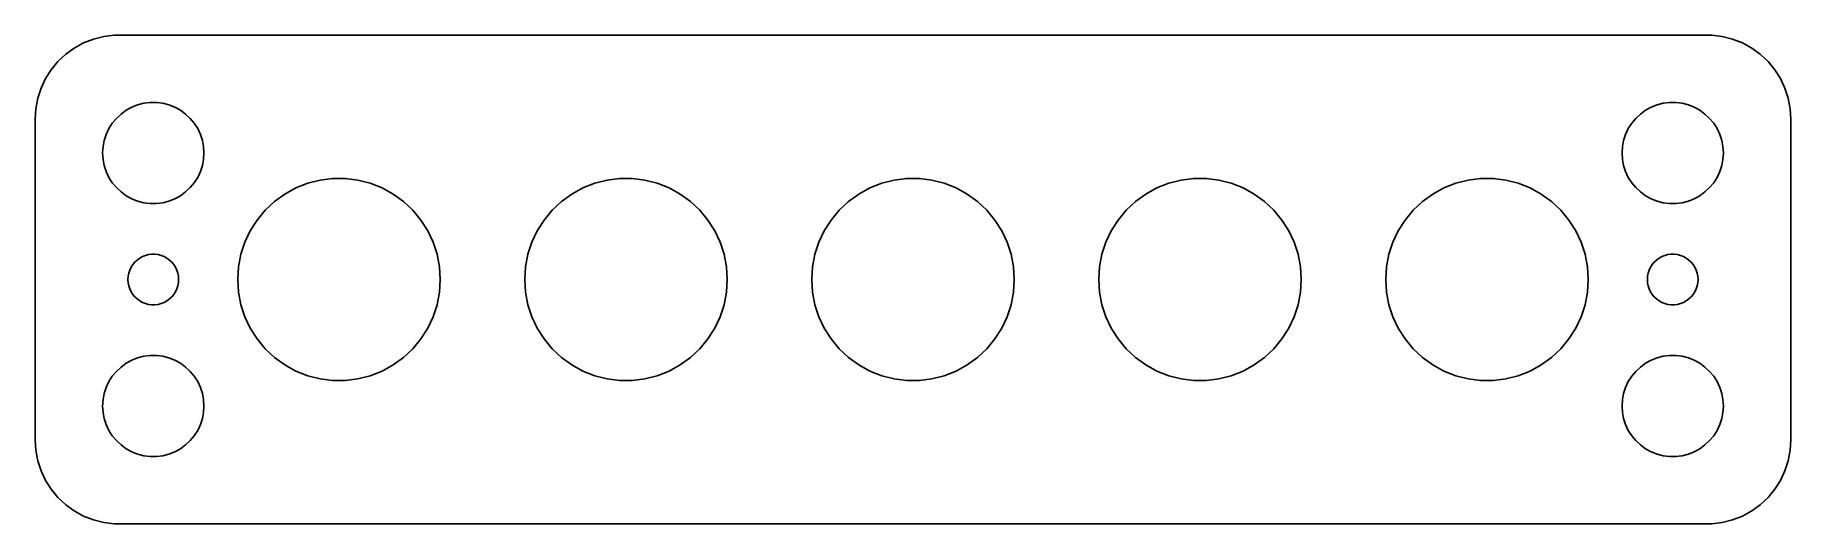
# Model space of a CAD drawing. Header units: metres. Extents: x -52 to 52, y -14 to 14.
import ezdxf

# ---------------------------------------------------------------- set-up
doc = ezdxf.new("R2010")
doc.units = ezdxf.units.M

msp = doc.modelspace()

# ---------------------------------------------------------------- linework, layer by layer
for p, q in [((-49.6791, 13.7216), (-50.1871, 13.3526)), ((-49.1289, 14.0241), (-49.6791, 13.7216)), ((-48.5451, 14.2553), (-49.1289, 14.0241)), ((-47.9369, 14.4114), (-48.5451, 14.2553)), ((-47.3139, 14.4901), (-47.9369, 14.4114)), ((47.3139, 14.4901), (-47.3139, 14.4901)), ((47.9369, 14.4114), (47.3139, 14.4901)), ((48.5451, 14.2553), (47.9369, 14.4114)), ((49.1289, 14.0241), (48.5451, 14.2553)), ((49.6791, 13.7216), (49.1289, 14.0241)), ((50.1871, 13.3526), (49.6791, 13.7216)), ((-50.6448, 12.9227), (-51.0451, 12.4389)), ((-50.1871, 13.3526), (-50.6448, 12.9227)), ((50.6448, 12.9227), (50.1871, 13.3526)), ((51.0451, 12.4389), (50.6448, 12.9227)), ((-51.3815, 11.9088), (-51.6489, 11.3406)), ((-51.0451, 12.4389), (-51.3815, 11.9088)), ((51.3815, 11.9088), (51.0451, 12.4389)), ((51.6489, 11.3406), (51.3815, 11.9088)), ((-51.8429, 10.7434), (-51.9606, 10.1267)), ((-51.6489, 11.3406), (-51.8429, 10.7434)), ((-45.927, 10.3532), (-45.5621, 10.4469)), ((-45.5621, 10.4469), (-45.1884, 10.4941)), ((-45.1884, 10.4941), (-44.8116, 10.4941)), ((-44.8116, 10.4941), (-44.4379, 10.4469)), ((-44.4379, 10.4469), (-44.0729, 10.3532)), ((44.0729, 10.3532), (44.4379, 10.4469)), ((44.4379, 10.4469), (44.8116, 10.4941)), ((44.8116, 10.4941), (45.1884, 10.4941)), ((45.1884, 10.4941), (45.5621, 10.4469)), ((45.5621, 10.4469), (45.927, 10.3532)), ((51.8429, 10.7434), (51.6489, 11.3406)), ((51.9606, 10.1267), (51.8429, 10.7434)), ((-51.9606, 10.1267), (-52, 9.5)), ((-52, 9.5), (-52, -9.5)), ((-47.427, 9.26335), (-47.1869, 9.55363)), ((-47.1869, 9.55363), (-46.9123, 9.81154)), ((-46.9123, 9.81154), (-46.6075, 10.033)), ((-46.6075, 10.033), (-46.2773, 10.2145)), ((-46.2773, 10.2145), (-45.927, 10.3532)), ((-44.0729, 10.3532), (-43.7227, 10.2145)), ((-43.7227, 10.2145), (-43.3925, 10.033)), ((-43.3925, 10.033), (-43.0877, 9.81154)), ((-43.0877, 9.81154), (-42.8131, 9.55363)), ((-42.8131, 9.55363), (-42.5729, 9.26335)), ((42.5729, 9.26335), (42.8131, 9.55363)), ((42.8131, 9.55363), (43.0877, 9.81154)), ((43.0877, 9.81154), (43.3925, 10.033)), ((43.3925, 10.033), (43.7227, 10.2145)), ((43.7227, 10.2145), (44.0729, 10.3532)), ((45.927, 10.3532), (46.2773, 10.2145)), ((46.2773, 10.2145), (46.6075, 10.033)), ((46.6075, 10.033), (46.9123, 9.81154)), ((46.9123, 9.81154), (47.1869, 9.55363)), ((47.1869, 9.55363), (47.427, 9.26335)), ((52, 9.5), (51.9606, 10.1267)), ((52, -9.5), (52, 9.5)), ((-47.9057, 8.24606), (-47.7893, 8.60437)), ((-47.7893, 8.60437), (-47.6289, 8.94525)), ((-47.6289, 8.94525), (-47.427, 9.26335)), ((-42.5729, 9.26335), (-42.3711, 8.94525)), ((-42.3711, 8.94525), (-42.2107, 8.60437)), ((-42.2107, 8.60437), (-42.0942, 8.24606)), ((42.0942, 8.24606), (42.2107, 8.60437)), ((42.2107, 8.60437), (42.3711, 8.94525)), ((42.3711, 8.94525), (42.5729, 9.26335)), ((47.427, 9.26335), (47.6289, 8.94525)), ((47.6289, 8.94525), (47.7893, 8.60437)), ((47.7893, 8.60437), (47.9057, 8.24606)), ((-48, 7.5), (-47.9763, 7.87599)), ((-47.9763, 7.12399), (-48, 7.5)), ((-47.9763, 7.87599), (-47.9057, 8.24606)), ((-42.0942, 8.24606), (-42.0237, 7.87599)), ((-42.0237, 7.87599), (-42, 7.5)), ((-42, 7.5), (-42.0237, 7.12399)), ((42, 7.5), (42.0237, 7.87599)), ((42.0237, 7.12399), (42, 7.5)), ((42.0237, 7.87599), (42.0942, 8.24606)), ((47.9057, 8.24606), (47.9763, 7.87599)), ((47.9763, 7.87599), (48, 7.5)), ((48, 7.5), (47.9763, 7.12399)), ((-47.9057, 6.75392), (-47.9763, 7.12399)), ((-47.7893, 6.39561), (-47.9057, 6.75392)), ((-47.6289, 6.05473), (-47.7893, 6.39561)), ((-42.2107, 6.39561), (-42.3711, 6.05473)), ((-42.0942, 6.75392), (-42.2107, 6.39561)), ((-42.0237, 7.12399), (-42.0942, 6.75392)), ((42.0942, 6.75392), (42.0237, 7.12399)), ((42.2107, 6.39561), (42.0942, 6.75392)), ((42.3711, 6.05473), (42.2107, 6.39561)), ((47.7893, 6.39561), (47.6289, 6.05473)), ((47.9057, 6.75392), (47.7893, 6.39561)), ((47.9763, 7.12399), (47.9057, 6.75392)), ((-47.427, 5.73663), (-47.6289, 6.05473)), ((-47.1869, 5.44635), (-47.427, 5.73663)), ((-46.9123, 5.18845), (-47.1869, 5.44635)), ((-42.8131, 5.44635), (-43.0877, 5.18845)), ((-42.5729, 5.73663), (-42.8131, 5.44635)), ((-42.3711, 6.05473), (-42.5729, 5.73663)), ((-37.215, 5.06596), (-36.5547, 5.42896)), ((-36.5547, 5.42896), (-35.8541, 5.70633)), ((-35.8541, 5.70633), (-35.1243, 5.89372)), ((-35.1243, 5.89372), (-34.3767, 5.98816)), ((-34.3767, 5.98816), (-33.6232, 5.98816)), ((-33.6232, 5.98816), (-32.8757, 5.89372)), ((-32.8757, 5.89372), (-32.1459, 5.70633)), ((-32.1459, 5.70633), (-31.4453, 5.42896)), ((-31.4453, 5.42896), (-30.785, 5.06596)), ((-20.215, 5.06596), (-19.5547, 5.42896)), ((-19.5547, 5.42896), (-18.8541, 5.70633)), ((-18.8541, 5.70633), (-18.1243, 5.89372)), ((-18.1243, 5.89372), (-17.3767, 5.98816)), ((-17.3767, 5.98816), (-16.6232, 5.98816)), ((-16.6232, 5.98816), (-15.8757, 5.89372)), ((-15.8757, 5.89372), (-15.1459, 5.70633)), ((-15.1459, 5.70633), (-14.4453, 5.42896)), ((-14.4453, 5.42896), (-13.785, 5.06596)), ((-3.21495, 5.06596), (-2.55467, 5.42896)), ((-2.55467, 5.42896), (-1.8541, 5.70633)), ((-1.8541, 5.70633), (-1.12428, 5.89372)), ((-1.12428, 5.89372), (-0.37674, 5.98816)), ((-0.37674, 5.98816), (0.37674, 5.98816)), ((0.37674, 5.98816), (1.12428, 5.89372)), ((1.12428, 5.89372), (1.8541, 5.70633)), ((1.8541, 5.70633), (2.55467, 5.42896)), ((2.55467, 5.42896), (3.21495, 5.06596)), ((13.785, 5.06596), (14.4453, 5.42896)), ((14.4453, 5.42896), (15.1459, 5.70633)), ((15.1459, 5.70633), (15.8757, 5.89372)), ((15.8757, 5.89372), (16.6232, 5.98816)), ((16.6232, 5.98816), (17.3767, 5.98816)), ((17.3767, 5.98816), (18.1243, 5.89372)), ((18.1243, 5.89372), (18.8541, 5.70633)), ((18.8541, 5.70633), (19.5547, 5.42896)), ((19.5547, 5.42896), (20.215, 5.06596)), ((30.785, 5.06596), (31.4453, 5.42896)), ((31.4453, 5.42896), (32.1459, 5.70633)), ((32.1459, 5.70633), (32.8757, 5.89372)), ((32.8757, 5.89372), (33.6232, 5.98816)), ((33.6232, 5.98816), (34.3767, 5.98816)), ((34.3767, 5.98816), (35.1243, 5.89372)), ((35.1243, 5.89372), (35.8541, 5.70633)), ((35.8541, 5.70633), (36.5547, 5.42896)), ((36.5547, 5.42896), (37.215, 5.06596)), ((42.5729, 5.73663), (42.3711, 6.05473)), ((42.8131, 5.44635), (42.5729, 5.73663)), ((43.0877, 5.18845), (42.8131, 5.44635)), ((47.1869, 5.44635), (46.9123, 5.18845)), ((47.427, 5.73663), (47.1869, 5.44635)), ((47.6289, 6.05473), (47.427, 5.73663)), ((-46.6075, 4.96701), (-46.9123, 5.18845)), ((-46.2773, 4.78551), (-46.6075, 4.96701)), ((-45.927, 4.64682), (-46.2773, 4.78551)), ((-45.5621, 4.55313), (-45.927, 4.64682)), ((-45.1884, 4.50591), (-45.5621, 4.55313)), ((-44.8116, 4.50591), (-45.1884, 4.50591)), ((-44.4379, 4.55313), (-44.8116, 4.50591)), ((-44.0729, 4.64682), (-44.4379, 4.55313)), ((-43.7227, 4.78551), (-44.0729, 4.64682)), ((-43.3925, 4.96701), (-43.7227, 4.78551)), ((-43.0877, 5.18845), (-43.3925, 4.96701)), ((-38.3738, 4.10727), (-37.8245, 4.62308)), ((-37.8245, 4.62308), (-37.215, 5.06596)), ((-30.785, 5.06596), (-30.1754, 4.62308)), ((-30.1754, 4.62308), (-29.6262, 4.10727)), ((-21.3738, 4.10727), (-20.8245, 4.62308)), ((-20.8245, 4.62308), (-20.215, 5.06596)), ((-13.785, 5.06596), (-13.1754, 4.62308)), ((-13.1754, 4.62308), (-12.6262, 4.10727)), ((-4.37381, 4.10727), (-3.82454, 4.62308)), ((-3.82454, 4.62308), (-3.21495, 5.06596)), ((3.21495, 5.06596), (3.82454, 4.62308)), ((3.82454, 4.62308), (4.37381, 4.10727)), ((12.6262, 4.10727), (13.1754, 4.62308)), ((13.1754, 4.62308), (13.785, 5.06596)), ((20.215, 5.06596), (20.8245, 4.62308)), ((20.8245, 4.62308), (21.3738, 4.10727)), ((29.6262, 4.10727), (30.1754, 4.62308)), ((30.1754, 4.62308), (30.785, 5.06596)), ((37.215, 5.06596), (37.8245, 4.62308)), ((37.8245, 4.62308), (38.3738, 4.10727)), ((43.3925, 4.96701), (43.0877, 5.18845)), ((43.7227, 4.78551), (43.3925, 4.96701)), ((44.0729, 4.64682), (43.7227, 4.78551)), ((44.4379, 4.55313), (44.0729, 4.64682)), ((44.8116, 4.50591), (44.4379, 4.55313)), ((45.1884, 4.50591), (44.8116, 4.50591)), ((45.5621, 4.55313), (45.1884, 4.50591)), ((45.927, 4.64682), (45.5621, 4.55313)), ((46.2773, 4.78551), (45.927, 4.64682)), ((46.6075, 4.96701), (46.2773, 4.78551)), ((46.9123, 5.18845), (46.6075, 4.96701)), ((-39.2578, 2.89052), (-38.8541, 3.5267)), ((-38.8541, 3.5267), (-38.3738, 4.10727)), ((-29.6262, 4.10727), (-29.1459, 3.5267)), ((-29.1459, 3.5267), (-28.7422, 2.89052)), ((-22.2578, 2.89052), (-21.8541, 3.5267)), ((-21.8541, 3.5267), (-21.3738, 4.10727)), ((-12.6262, 4.10727), (-12.1459, 3.5267)), ((-12.1459, 3.5267), (-11.7422, 2.89052)), ((-5.25783, 2.89052), (-4.8541, 3.5267)), ((-4.8541, 3.5267), (-4.37381, 4.10727)), ((4.37381, 4.10727), (4.8541, 3.5267)), ((4.8541, 3.5267), (5.25783, 2.89052)), ((11.7422, 2.89052), (12.1459, 3.5267)), ((12.1459, 3.5267), (12.6262, 4.10727)), ((21.3738, 4.10727), (21.8541, 3.5267)), ((21.8541, 3.5267), (22.2578, 2.89052)), ((28.7422, 2.89052), (29.1459, 3.5267)), ((29.1459, 3.5267), (29.6262, 4.10727)), ((38.3738, 4.10727), (38.8541, 3.5267)), ((38.8541, 3.5267), (39.2578, 2.89052)), ((-39.8115, 1.49213), (-39.5787, 2.20874)), ((-39.5787, 2.20874), (-39.2578, 2.89052)), ((-28.7422, 2.89052), (-28.4213, 2.20874)), ((-28.4213, 2.20874), (-28.1885, 1.49213)), ((-22.8115, 1.49213), (-22.5787, 2.20874)), ((-22.5787, 2.20874), (-22.2578, 2.89052)), ((-11.7422, 2.89052), (-11.4213, 2.20874)), ((-11.4213, 2.20874), (-11.1885, 1.49213)), ((-5.81149, 1.49213), (-5.57864, 2.20874)), ((-5.57864, 2.20874), (-5.25783, 2.89052)), ((5.25783, 2.89052), (5.57864, 2.20874)), ((5.57864, 2.20874), (5.81149, 1.49213)), ((11.1885, 1.49213), (11.4213, 2.20874)), ((11.4213, 2.20874), (11.7422, 2.89052)), ((22.2578, 2.89052), (22.5787, 2.20874)), ((22.5787, 2.20874), (22.8115, 1.49213)), ((28.1885, 1.49213), (28.4213, 2.20874)), ((28.4213, 2.20874), (28.7422, 2.89052)), ((39.2578, 2.89052), (39.5787, 2.20874)), ((39.5787, 2.20874), (39.8115, 1.49213)), ((-46.0934, 1.02681), (-45.9561, 1.15576)), ((-45.9561, 1.15576), (-45.8037, 1.26648)), ((-45.8037, 1.26648), (-45.6387, 1.35724)), ((-45.6387, 1.35724), (-45.4635, 1.42657)), ((-45.4635, 1.42657), (-45.2811, 1.47342)), ((-45.2811, 1.47342), (-45.0942, 1.49704)), ((-45.0942, 1.49704), (-44.9058, 1.49704)), ((-44.9058, 1.49704), (-44.7189, 1.47342)), ((-44.7189, 1.47342), (-44.5365, 1.42657)), ((-44.5365, 1.42657), (-44.3613, 1.35724)), ((-44.3613, 1.35724), (-44.1963, 1.26648)), ((-44.1963, 1.26648), (-44.0439, 1.15576)), ((-44.0439, 1.15576), (-43.9065, 1.02681)), ((-39.9527, 0.751999), (-39.8115, 1.49213)), ((-28.1885, 1.49213), (-28.0473, 0.751999)), ((-22.9527, 0.751999), (-22.8115, 1.49213)), ((-11.1885, 1.49213), (-11.0473, 0.751999)), ((-5.95268, 0.751999), (-5.81149, 1.49213)), ((5.81149, 1.49213), (5.95268, 0.751999)), ((11.0473, 0.751999), (11.1885, 1.49213)), ((22.8115, 1.49213), (22.9527, 0.751999)), ((28.0473, 0.751999), (28.1885, 1.49213)), ((39.8115, 1.49213), (39.9527, 0.751999)), ((43.9065, 1.02681), (44.0439, 1.15576)), ((44.0439, 1.15576), (44.1963, 1.26648)), ((44.1963, 1.26648), (44.3613, 1.35724)), ((44.3613, 1.35724), (44.5365, 1.42657)), ((44.5365, 1.42657), (44.7189, 1.47342)), ((44.7189, 1.47342), (44.9058, 1.49704)), ((44.9058, 1.49704), (45.0942, 1.49704)), ((45.0942, 1.49704), (45.2811, 1.47342)), ((45.2811, 1.47342), (45.4635, 1.42657)), ((45.4635, 1.42657), (45.6387, 1.35724)), ((45.6387, 1.35724), (45.8037, 1.26648)), ((45.8037, 1.26648), (45.9561, 1.15576)), ((45.9561, 1.15576), (46.0934, 1.02681)), ((-46.5, 0), (-46.4882, 0.187988)), ((-46.4882, -0.187988), (-46.5, 0)), ((-46.4882, 0.187988), (-46.4529, 0.373032)), ((-46.4529, 0.373032), (-46.3947, 0.552185)), ((-46.3947, 0.552185), (-46.3145, 0.722626)), ((-46.3145, 0.722626), (-46.2135, 0.881668)), ((-46.2135, 0.881668), (-46.0934, 1.02681)), ((-43.9065, 1.02681), (-43.7865, 0.881668)), ((-43.7865, 0.881668), (-43.6855, 0.722626)), ((-43.6855, 0.722626), (-43.6053, 0.552185)), ((-43.6053, 0.552185), (-43.5471, 0.373032)), ((-43.5471, 0.373032), (-43.5118, 0.187988)), ((-43.5118, 0.187988), (-43.5, 0)), ((-43.5, 0), (-43.5118, -0.187988)), ((-40, 0), (-39.9527, 0.751999)), ((-39.9527, -0.751999), (-40, 0)), ((-28.0473, 0.751999), (-28, 0)), ((-28, 0), (-28.0473, -0.751999)), ((-23, 0), (-22.9527, 0.751999)), ((-22.9527, -0.751999), (-23, 0)), ((-11.0473, 0.751999), (-11, 0)), ((-11, 0), (-11.0473, -0.751999)), ((-6, 0), (-5.95268, 0.751999)), ((-5.95268, -0.751999), (-6, 0)), ((5.95268, 0.751999), (6, 0)), ((6, 0), (5.95268, -0.751999)), ((11, 0), (11.0473, 0.751999)), ((11.0473, -0.751999), (11, 0)), ((22.9527, 0.751999), (23, 0)), ((23, 0), (22.9527, -0.751999)), ((28, 0), (28.0473, 0.751999)), ((28.0473, -0.751999), (28, 0)), ((39.9527, 0.751999), (40, 0)), ((40, 0), (39.9527, -0.751999)), ((43.5, 0), (43.5118, 0.187988)), ((43.5118, -0.187988), (43.5, 0)), ((43.5118, 0.187988), (43.5471, 0.373032)), ((43.5471, 0.373032), (43.6053, 0.552185)), ((43.6053, 0.552185), (43.6855, 0.722626)), ((43.6855, 0.722626), (43.7865, 0.881668)), ((43.7865, 0.881668), (43.9065, 1.02681)), ((46.0934, 1.02681), (46.2135, 0.881668)), ((46.2135, 0.881668), (46.3145, 0.722626)), ((46.3145, 0.722626), (46.3947, 0.552185)), ((46.3947, 0.552185), (46.4529, 0.373032)), ((46.4529, 0.373032), (46.4882, 0.187988)), ((46.4882, 0.187988), (46.5, 0)), ((46.5, 0), (46.4882, -0.187988)), ((-46.4529, -0.373032), (-46.4882, -0.187988)), ((-46.3947, -0.552185), (-46.4529, -0.373032)), ((-46.3145, -0.722626), (-46.3947, -0.552185)), ((-46.2135, -0.881668), (-46.3145, -0.722626)), ((-46.0934, -1.02681), (-46.2135, -0.881668)), ((-45.9561, -1.15576), (-46.0934, -1.02681)), ((-43.9065, -1.02681), (-44.0439, -1.15576)), ((-43.7865, -0.881668), (-43.9065, -1.02681)), ((-43.6855, -0.722626), (-43.7865, -0.881668)), ((-43.6053, -0.552185), (-43.6855, -0.722626)), ((-43.5471, -0.373032), (-43.6053, -0.552185)), ((-43.5118, -0.187988), (-43.5471, -0.373032)), ((-39.8115, -1.49213), (-39.9527, -0.751999)), ((-28.0473, -0.751999), (-28.1885, -1.49213)), ((-22.8115, -1.49213), (-22.9527, -0.751999)), ((-11.0473, -0.751999), (-11.1885, -1.49213)), ((-5.81149, -1.49213), (-5.95268, -0.751999)), ((5.95268, -0.751999), (5.81149, -1.49213)), ((11.1885, -1.49213), (11.0473, -0.751999)), ((22.9527, -0.751999), (22.8115, -1.49213)), ((28.1885, -1.49213), (28.0473, -0.751999)), ((39.9527, -0.751999), (39.8115, -1.49213)), ((43.5471, -0.373032), (43.5118, -0.187988)), ((43.6053, -0.552185), (43.5471, -0.373032)), ((43.6855, -0.722626), (43.6053, -0.552185)), ((43.7865, -0.881668), (43.6855, -0.722626)), ((43.9065, -1.02681), (43.7865, -0.881668)), ((44.0439, -1.15576), (43.9065, -1.02681)), ((46.0934, -1.02681), (45.9561, -1.15576)), ((46.2135, -0.881668), (46.0934, -1.02681)), ((46.3145, -0.722626), (46.2135, -0.881668)), ((46.3947, -0.552185), (46.3145, -0.722626)), ((46.4529, -0.373032), (46.3947, -0.552185)), ((46.4882, -0.187988), (46.4529, -0.373032)), ((-45.8037, -1.26648), (-45.9561, -1.15576)), ((-45.6387, -1.35724), (-45.8037, -1.26648)), ((-45.4635, -1.42657), (-45.6387, -1.35724)), ((-45.2811, -1.47342), (-45.4635, -1.42657)), ((-45.0942, -1.49704), (-45.2811, -1.47342)), ((-44.9058, -1.49704), (-45.0942, -1.49704)), ((-44.7189, -1.47342), (-44.9058, -1.49704)), ((-44.5365, -1.42657), (-44.7189, -1.47342)), ((-44.3613, -1.35724), (-44.5365, -1.42657)), ((-44.1963, -1.26648), (-44.3613, -1.35724)), ((-44.0439, -1.15576), (-44.1963, -1.26648)), ((-39.5787, -2.20874), (-39.8115, -1.49213)), ((-28.1885, -1.49213), (-28.4213, -2.20874)), ((-22.5787, -2.20874), (-22.8115, -1.49213)), ((-11.1885, -1.49213), (-11.4213, -2.20874)), ((-5.57864, -2.20874), (-5.81149, -1.49213)), ((5.81149, -1.49213), (5.57864, -2.20874)), ((11.4213, -2.20874), (11.1885, -1.49213)), ((22.8115, -1.49213), (22.5787, -2.20874)), ((28.4213, -2.20874), (28.1885, -1.49213)), ((39.8115, -1.49213), (39.5787, -2.20874)), ((44.1963, -1.26648), (44.0439, -1.15576)), ((44.3613, -1.35724), (44.1963, -1.26648)), ((44.5365, -1.42657), (44.3613, -1.35724)), ((44.7189, -1.47342), (44.5365, -1.42657)), ((44.9058, -1.49704), (44.7189, -1.47342)), ((45.0942, -1.49704), (44.9058, -1.49704)), ((45.2811, -1.47342), (45.0942, -1.49704)), ((45.4635, -1.42657), (45.2811, -1.47342)), ((45.6387, -1.35724), (45.4635, -1.42657)), ((45.8037, -1.26648), (45.6387, -1.35724)), ((45.9561, -1.15576), (45.8037, -1.26648)), ((-39.2578, -2.89052), (-39.5787, -2.20874)), ((-38.8541, -3.5267), (-39.2578, -2.89052)), ((-28.7422, -2.89052), (-29.1459, -3.5267)), ((-28.4213, -2.20874), (-28.7422, -2.89052)), ((-22.2578, -2.89052), (-22.5787, -2.20874)), ((-21.8541, -3.5267), (-22.2578, -2.89052)), ((-11.7422, -2.89052), (-12.1459, -3.5267)), ((-11.4213, -2.20874), (-11.7422, -2.89052)), ((-5.25783, -2.89052), (-5.57864, -2.20874)), ((-4.8541, -3.5267), (-5.25783, -2.89052)), ((5.25783, -2.89052), (4.8541, -3.5267)), ((5.57864, -2.20874), (5.25783, -2.89052)), ((11.7422, -2.89052), (11.4213, -2.20874)), ((12.1459, -3.5267), (11.7422, -2.89052)), ((22.2578, -2.89052), (21.8541, -3.5267)), ((22.5787, -2.20874), (22.2578, -2.89052)), ((28.7422, -2.89052), (28.4213, -2.20874)), ((29.1459, -3.5267), (28.7422, -2.89052)), ((39.2578, -2.89052), (38.8541, -3.5267)), ((39.5787, -2.20874), (39.2578, -2.89052)), ((-38.3738, -4.10727), (-38.8541, -3.5267)), ((-37.8245, -4.62308), (-38.3738, -4.10727)), ((-29.6262, -4.10727), (-30.1754, -4.62308)), ((-29.1459, -3.5267), (-29.6262, -4.10727)), ((-21.3738, -4.10727), (-21.8541, -3.5267)), ((-20.8245, -4.62308), (-21.3738, -4.10727)), ((-12.6262, -4.10727), (-13.1754, -4.62308)), ((-12.1459, -3.5267), (-12.6262, -4.10727)), ((-4.37381, -4.10727), (-4.8541, -3.5267)), ((-3.82454, -4.62308), (-4.37381, -4.10727)), ((4.37381, -4.10727), (3.82454, -4.62308)), ((4.8541, -3.5267), (4.37381, -4.10727)), ((12.6262, -4.10727), (12.1459, -3.5267)), ((13.1754, -4.62308), (12.6262, -4.10727)), ((21.3738, -4.10727), (20.8245, -4.62308)), ((21.8541, -3.5267), (21.3738, -4.10727)), ((29.6262, -4.10727), (29.1459, -3.5267)), ((30.1754, -4.62308), (29.6262, -4.10727)), ((38.3738, -4.10727), (37.8245, -4.62308)), ((38.8541, -3.5267), (38.3738, -4.10727)), ((-47.1869, -5.44635), (-46.9123, -5.18845)), ((-46.9123, -5.18845), (-46.6075, -4.96701)), ((-46.6075, -4.96701), (-46.2773, -4.78551)), ((-46.2773, -4.78551), (-45.927, -4.64682)), ((-45.927, -4.64682), (-45.5621, -4.55313)), ((-45.5621, -4.55313), (-45.1884, -4.50591)), ((-45.1884, -4.50591), (-44.8116, -4.50591)), ((-44.8116, -4.50591), (-44.4379, -4.55313)), ((-44.4379, -4.55313), (-44.0729, -4.64682)), ((-44.0729, -4.64682), (-43.7227, -4.78551)), ((-43.7227, -4.78551), (-43.3925, -4.96701)), ((-43.3925, -4.96701), (-43.0877, -5.18845)), ((-43.0877, -5.18845), (-42.8131, -5.44635)), ((-37.215, -5.06596), (-37.8245, -4.62308)), ((-36.5547, -5.42896), (-37.215, -5.06596)), ((-30.785, -5.06596), (-31.4453, -5.42896)), ((-30.1754, -4.62308), (-30.785, -5.06596)), ((-20.215, -5.06596), (-20.8245, -4.62308)), ((-19.5547, -5.42896), (-20.215, -5.06596)), ((-13.785, -5.06596), (-14.4453, -5.42896)), ((-13.1754, -4.62308), (-13.785, -5.06596)), ((-3.21495, -5.06596), (-3.82454, -4.62308)), ((-2.55467, -5.42896), (-3.21495, -5.06596)), ((3.21495, -5.06596), (2.55467, -5.42896)), ((3.82454, -4.62308), (3.21495, -5.06596)), ((13.785, -5.06596), (13.1754, -4.62308)), ((14.4453, -5.42896), (13.785, -5.06596)), ((20.215, -5.06596), (19.5547, -5.42896)), ((20.8245, -4.62308), (20.215, -5.06596)), ((30.785, -5.06596), (30.1754, -4.62308)), ((31.4453, -5.42896), (30.785, -5.06596)), ((37.215, -5.06596), (36.5547, -5.42896)), ((37.8245, -4.62308), (37.215, -5.06596)), ((42.8131, -5.44635), (43.0877, -5.18845)), ((43.0877, -5.18845), (43.3925, -4.96701)), ((43.3925, -4.96701), (43.7227, -4.78551)), ((43.7227, -4.78551), (44.0729, -4.64682)), ((44.0729, -4.64682), (44.4379, -4.55313)), ((44.4379, -4.55313), (44.8116, -4.50591)), ((44.8116, -4.50591), (45.1884, -4.50591)), ((45.1884, -4.50591), (45.5621, -4.55313)), ((45.5621, -4.55313), (45.927, -4.64682)), ((45.927, -4.64682), (46.2773, -4.78551)), ((46.2773, -4.78551), (46.6075, -4.96701)), ((46.6075, -4.96701), (46.9123, -5.18845)), ((46.9123, -5.18845), (47.1869, -5.44635)), ((-47.7893, -6.39561), (-47.6289, -6.05473)), ((-47.6289, -6.05473), (-47.427, -5.73663)), ((-47.427, -5.73663), (-47.1869, -5.44635)), ((-42.8131, -5.44635), (-42.5729, -5.73663)), ((-42.5729, -5.73663), (-42.3711, -6.05473)), ((-42.3711, -6.05473), (-42.2107, -6.39561)), ((-35.8541, -5.70633), (-36.5547, -5.42896)), ((-35.1243, -5.89372), (-35.8541, -5.70633)), ((-34.3767, -5.98816), (-35.1243, -5.89372)), ((-33.6232, -5.98816), (-34.3767, -5.98816)), ((-32.8757, -5.89372), (-33.6232, -5.98816)), ((-32.1459, -5.70633), (-32.8757, -5.89372)), ((-31.4453, -5.42896), (-32.1459, -5.70633)), ((-18.8541, -5.70633), (-19.5547, -5.42896)), ((-18.1243, -5.89372), (-18.8541, -5.70633)), ((-17.3767, -5.98816), (-18.1243, -5.89372)), ((-16.6232, -5.98816), (-17.3767, -5.98816)), ((-15.8757, -5.89372), (-16.6232, -5.98816)), ((-15.1459, -5.70633), (-15.8757, -5.89372)), ((-14.4453, -5.42896), (-15.1459, -5.70633)), ((-1.8541, -5.70633), (-2.55467, -5.42896)), ((-1.12428, -5.89372), (-1.8541, -5.70633)), ((-0.37674, -5.98816), (-1.12428, -5.89372)), ((0.37674, -5.98816), (-0.37674, -5.98816)), ((1.12428, -5.89372), (0.37674, -5.98816)), ((1.8541, -5.70633), (1.12428, -5.89372)), ((2.55467, -5.42896), (1.8541, -5.70633)), ((15.1459, -5.70633), (14.4453, -5.42896)), ((15.8757, -5.89372), (15.1459, -5.70633)), ((16.6232, -5.98816), (15.8757, -5.89372)), ((17.3767, -5.98816), (16.6232, -5.98816)), ((18.1243, -5.89372), (17.3767, -5.98816)), ((18.8541, -5.70633), (18.1243, -5.89372)), ((19.5547, -5.42896), (18.8541, -5.70633)), ((32.1459, -5.70633), (31.4453, -5.42896)), ((32.8757, -5.89372), (32.1459, -5.70633)), ((33.6232, -5.98816), (32.8757, -5.89372)), ((34.3767, -5.98816), (33.6232, -5.98816)), ((35.1243, -5.89372), (34.3767, -5.98816)), ((35.8541, -5.70633), (35.1243, -5.89372)), ((36.5547, -5.42896), (35.8541, -5.70633)), ((42.2107, -6.39561), (42.3711, -6.05473)), ((42.3711, -6.05473), (42.5729, -5.73663)), ((42.5729, -5.73663), (42.8131, -5.44635)), ((47.1869, -5.44635), (47.427, -5.73663)), ((47.427, -5.73663), (47.6289, -6.05473)), ((47.6289, -6.05473), (47.7893, -6.39561)), ((-48, -7.5), (-47.9763, -7.12399)), ((-47.9763, -7.12399), (-47.9057, -6.75392)), ((-47.9057, -6.75392), (-47.7893, -6.39561)), ((-42.2107, -6.39561), (-42.0942, -6.75392)), ((-42.0942, -6.75392), (-42.0237, -7.12399)), ((-42.0237, -7.12399), (-42, -7.5)), ((42, -7.5), (42.0237, -7.12399)), ((42.0237, -7.12399), (42.0942, -6.75392)), ((42.0942, -6.75392), (42.2107, -6.39561)), ((47.7893, -6.39561), (47.9057, -6.75392)), ((47.9057, -6.75392), (47.9763, -7.12399)), ((47.9763, -7.12399), (48, -7.5)), ((-47.9763, -7.87599), (-48, -7.5)), ((-47.9057, -8.24606), (-47.9763, -7.87599)), ((-47.7893, -8.60437), (-47.9057, -8.24606)), ((-42.0942, -8.24606), (-42.2107, -8.60437)), ((-42.0237, -7.87599), (-42.0942, -8.24606)), ((-42, -7.5), (-42.0237, -7.87599)), ((42.0237, -7.87599), (42, -7.5)), ((42.0942, -8.24606), (42.0237, -7.87599)), ((42.2107, -8.60437), (42.0942, -8.24606)), ((47.9057, -8.24606), (47.7893, -8.60437)), ((47.9763, -7.87599), (47.9057, -8.24606)), ((48, -7.5), (47.9763, -7.87599)), ((-47.6289, -8.94525), (-47.7893, -8.60437)), ((-47.427, -9.26335), (-47.6289, -8.94525)), ((-47.1869, -9.55363), (-47.427, -9.26335)), ((-42.5729, -9.26335), (-42.8131, -9.55363)), ((-42.3711, -8.94525), (-42.5729, -9.26335)), ((-42.2107, -8.60437), (-42.3711, -8.94525)), ((42.3711, -8.94525), (42.2107, -8.60437)), ((42.5729, -9.26335), (42.3711, -8.94525)), ((42.8131, -9.55363), (42.5729, -9.26335)), ((47.427, -9.26335), (47.1869, -9.55363)), ((47.6289, -8.94525), (47.427, -9.26335)), ((47.7893, -8.60437), (47.6289, -8.94525)), ((-52, -9.5), (-51.9606, -10.1267)), ((-51.9606, -10.1267), (-51.8429, -10.7434)), ((-46.9123, -9.81154), (-47.1869, -9.55363)), ((-46.6075, -10.033), (-46.9123, -9.81154)), ((-46.2773, -10.2145), (-46.6075, -10.033)), ((-45.927, -10.3532), (-46.2773, -10.2145)), ((-45.5621, -10.4469), (-45.927, -10.3532)), ((-44.0729, -10.3532), (-44.4379, -10.4469)), ((-43.7227, -10.2145), (-44.0729, -10.3532)), ((-43.3925, -10.033), (-43.7227, -10.2145)), ((-43.0877, -9.81154), (-43.3925, -10.033)), ((-42.8131, -9.55363), (-43.0877, -9.81154)), ((43.0877, -9.81154), (42.8131, -9.55363)), ((43.3925, -10.033), (43.0877, -9.81154)), ((43.7227, -10.2145), (43.3925, -10.033)), ((44.0729, -10.3532), (43.7227, -10.2145)), ((44.4379, -10.4469), (44.0729, -10.3532)), ((45.927, -10.3532), (45.5621, -10.4469)), ((46.2773, -10.2145), (45.927, -10.3532)), ((46.6075, -10.033), (46.2773, -10.2145)), ((46.9123, -9.81154), (46.6075, -10.033)), ((47.1869, -9.55363), (46.9123, -9.81154)), ((51.8429, -10.7434), (51.9606, -10.1267)), ((51.9606, -10.1267), (52, -9.5)), ((-51.8429, -10.7434), (-51.6489, -11.3406)), ((-51.6489, -11.3406), (-51.3815, -11.9088)), ((-45.1884, -10.4941), (-45.5621, -10.4469)), ((-44.8116, -10.4941), (-45.1884, -10.4941)), ((-44.4379, -10.4469), (-44.8116, -10.4941)), ((44.8116, -10.4941), (44.4379, -10.4469)), ((45.1884, -10.4941), (44.8116, -10.4941)), ((45.5621, -10.4469), (45.1884, -10.4941)), ((51.3815, -11.9088), (51.6489, -11.3406)), ((51.6489, -11.3406), (51.8429, -10.7434)), ((-51.3815, -11.9088), (-51.0451, -12.4389)), ((-51.0451, -12.4389), (-50.6448, -12.9227)), ((50.6448, -12.9227), (51.0451, -12.4389)), ((51.0451, -12.4389), (51.3815, -11.9088)), ((-50.6448, -12.9227), (-50.1871, -13.3526)), ((-50.1871, -13.3526), (-49.6791, -13.7216)), ((49.6791, -13.7216), (50.1871, -13.3526)), ((50.1871, -13.3526), (50.6448, -12.9227)), ((-49.6791, -13.7216), (-49.1289, -14.0241)), ((-49.1289, -14.0241), (-48.5451, -14.2553)), ((-48.5451, -14.2553), (-47.9369, -14.4114)), ((-47.9369, -14.4114), (-47.3139, -14.4901)), ((-47.3139, -14.4901), (47.3139, -14.4901)), ((47.3139, -14.4901), (47.9369, -14.4114)), ((47.9369, -14.4114), (48.5451, -14.2553)), ((48.5451, -14.2553), (49.1289, -14.0241)), ((49.1289, -14.0241), (49.6791, -13.7216))]:
    msp.add_line(p, q)

doc.saveas('drawing.dxf')
